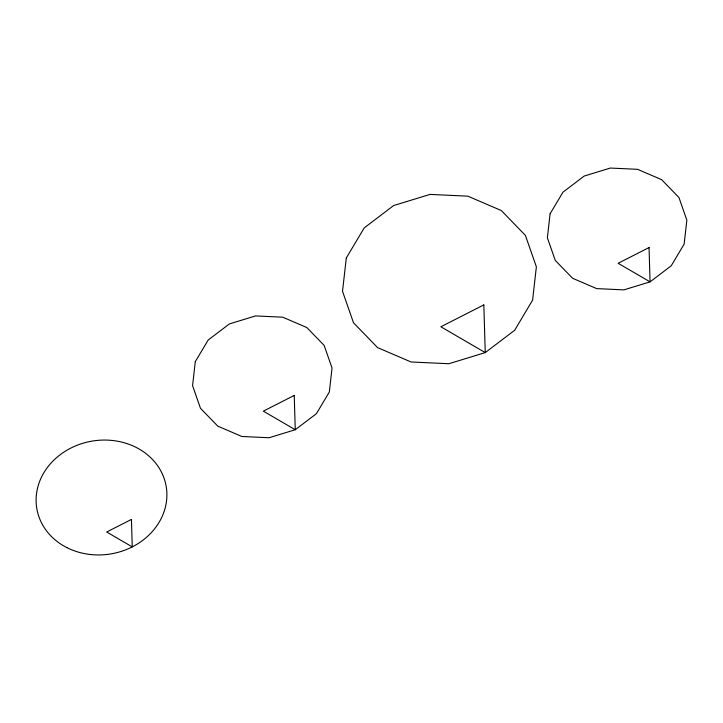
<?xml version="1.0" encoding="UTF-8"?>
<svg xmlns="http://www.w3.org/2000/svg" width="723" height="723" viewBox="0 0 723 723"><rect width="100%" height="100%" fill="white"/><g stroke="black" fill="none" stroke-linecap="round" stroke-linejoin="round"><path stroke-width="1.08" d="M195.291 361.663L192.571 385.648L200.47 408.287L217.786 426.136L241.88 436.484L269.083 437.749L295.255 429.742L316.412 413.683L329.327 392.011L332.047 368.025L324.148 345.386L306.832 327.537L282.738 317.189L255.535 315.924L229.372 323.931L208.215 339.991L195.291 361.663M346.299 257.984L342.521 291.315L353.502 322.783L377.569 347.591L411.053 361.979L448.866 363.732L485.241 352.607L514.64 330.284L532.598 300.162L536.376 266.832L525.395 235.364L501.337 210.547L467.853 196.168L430.04 194.406L393.664 205.54L364.256 227.862L346.299 257.984M550.095 213.791L547.374 237.777L555.273 260.416L572.589 278.265L596.683 288.613L623.886 289.878L650.058 281.871L671.215 265.811L684.13 244.139L686.85 220.163L678.951 197.524L661.635 179.666L637.541 169.318L610.339 168.052L584.175 176.06L563.018 192.128L550.095 213.791M294.243 395.427L263.326 411.152L295.255 429.742L294.243 395.427M483.832 304.907L440.858 326.769L485.241 352.607L483.832 304.907M649.046 247.555L618.129 263.28L650.058 281.871L649.046 247.555M131.441 519.43L106.706 532.011L132.255 546.886L131.441 519.43M66.896 547.618A65.63 57.171 -9.9 0 0 166.859 496.773A65.63 57.171 -9.9 0 0 70.755 448.124A65.63 57.171 -9.9 0 0 66.896 547.618"/></g></svg>
